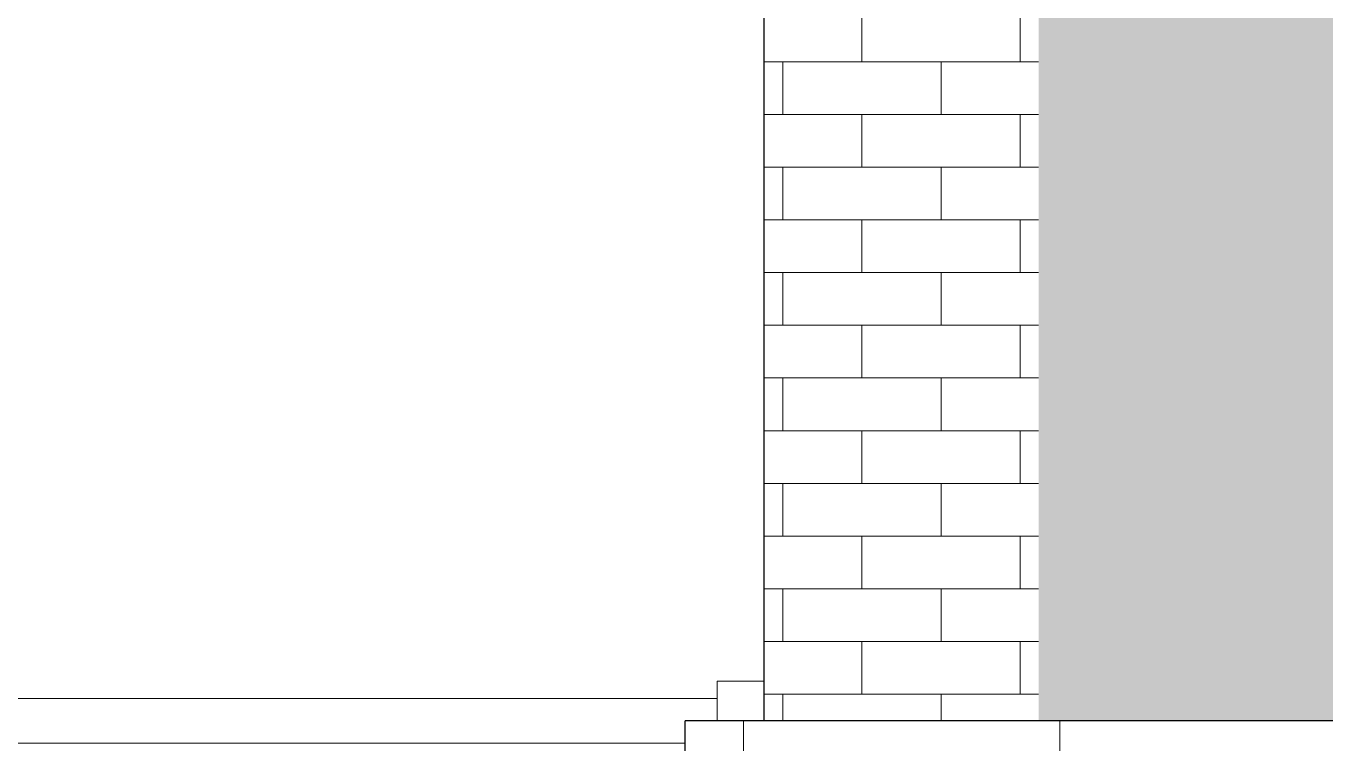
# Model space of a CAD drawing. Header units: millimetres. Extents: x -9575 to 27274, y -4387 to 11354.
# Drawn here: x -5847 to -4177, y 3934 to 4855 of the extents above; entities that cross this region are included whole.
import ezdxf

# ---------------------------------------------------------------- set-up
doc = ezdxf.new("R2010")
doc.units = ezdxf.units.MM
doc.layers.add('A-FLOR-HRAL', color=11, linetype='Continuous', lineweight=9)
doc.layers.add('A-GLAZ', color=151, linetype='Continuous', lineweight=13)
pattern_1 = [(0, (8079.4, 3048), (0, 203.2), []), (90, (8079.4, 3048), (-203.2, 203.2), [203.2, -203.2])]
pattern_2 = [(0, (8028.6, 3048), (0, 67.742), []), (90, (8028.6, 3048), (-101.6, 67.742), [67.742, -67.742])]

# ---------------------------------------------------------------- blocks, each defined once
blk = doc.blocks.new('Top Rail Type - Top Rail_Internal_-380096-North')
at = {"layer": 'A-FLOR-HRAL'}
for p, q in [((-4958.8, 3991), (-7579.9, 3991)), ((-5488.7, 3991), (-5716.2, 3991)), ((-5158.6, 3991), (-5380.6, 3991)), ((-4958.8, 3991), (-5039.6, 3991)), ((-7579.9, 3933.8), (-5000, 3933.8)), ((-5840.7, 3933.8), (-5159, 3933.8)), ((-5027.9, 3933.8), (-5000, 3933.8))]:
    blk.add_line(p, q, dxfattribs=at)
blk = doc.blocks.new('Window-Transaction-Armortex-Hollow_Metal-Sliding-Deal_Tray - Refer to Type Catalog-434895-North')
at = {"layer": 'A-GLAZ'}
for q in [(-4898.4, 4013.2), (-4958.8, 3962.4)]:
    blk.add_line((-4958.8, 4013.2), q, dxfattribs=at)

msp = doc.modelspace()

# ---------------------------------------------------------------- hatches: boundary and pattern name
at = {"lineweight": 9}
h = msp.add_hatch(dxfattribs=at)
h.set_pattern_fill('FP_3', color=256, style=0, pattern_type=2)
h.set_pattern_definition(pattern_2)
h.paths.add_polyline_path([(-4898.4, 3962.4), (-4546, 3962.4), (-4546, 6248.4), (-4898.4, 6248.4), (-4898.4, 4029.4)])
h = msp.add_hatch(dxfattribs=at)
h.set_pattern_fill('FP_3', color=256, style=0, pattern_type=2)
h.set_pattern_definition(pattern_2)
h.paths.add_polyline_path([(-4546, 3962.4), (-3408.8, 3962.4), (-3408.8, 5181.6), (-2494.4, 5181.6), (-2494.4, 3962.4), (470.5, 3962.4), (470.5, 5365.7), (1626.2, 5365.7), (1626.2, 3962.4), (8204.8, 3962.4), (8204.8, 6248.4), (-4546, 6248.4), (-4546, 4117.7)])
h = msp.add_hatch(dxfattribs=at)
h.set_pattern_fill('FP_2', color=256, style=0, pattern_type=2)
h.set_pattern_definition(pattern_1)
h.paths.add_polyline_path([(-4754.8, 3048), (-4546, 3048), (-4546, 3962.4), (-5000, 3962.4), (-5000, 3048), (-4758.1, 3048)])
h = msp.add_hatch(dxfattribs=at)
h.set_pattern_fill('FP_2', color=256, style=0, pattern_type=2)
h.set_pattern_definition(pattern_1)
h.paths.add_polyline_path([(-1760.2, 3048), (8306.4, 3048), (8306.4, 3962.4), (-4546, 3962.4), (-4546, 3048), (-1763.5, 3048)])

# ---------------------------------------------------------------- linework, layer by layer
for p, q in [((-4898.4, 3962.4), (-4898.4, 6248.4)), ((-5000, 3048), (-5000, 3962.4)), ((8306.4, 3962.4), (-5000, 3962.4))]:
    msp.add_line(p, q)

# ---------------------------------------------------------------- block references
for name in ['Window-Transaction-Armortex-Hollow_Metal-Sliding-Deal_Tray - Refer to Type Catalog-434895-North', 'Top Rail Type - Top Rail_Internal_-380096-North']:
    msp.add_blockref(name, (0, 0))

doc.saveas('drawing.dxf')
